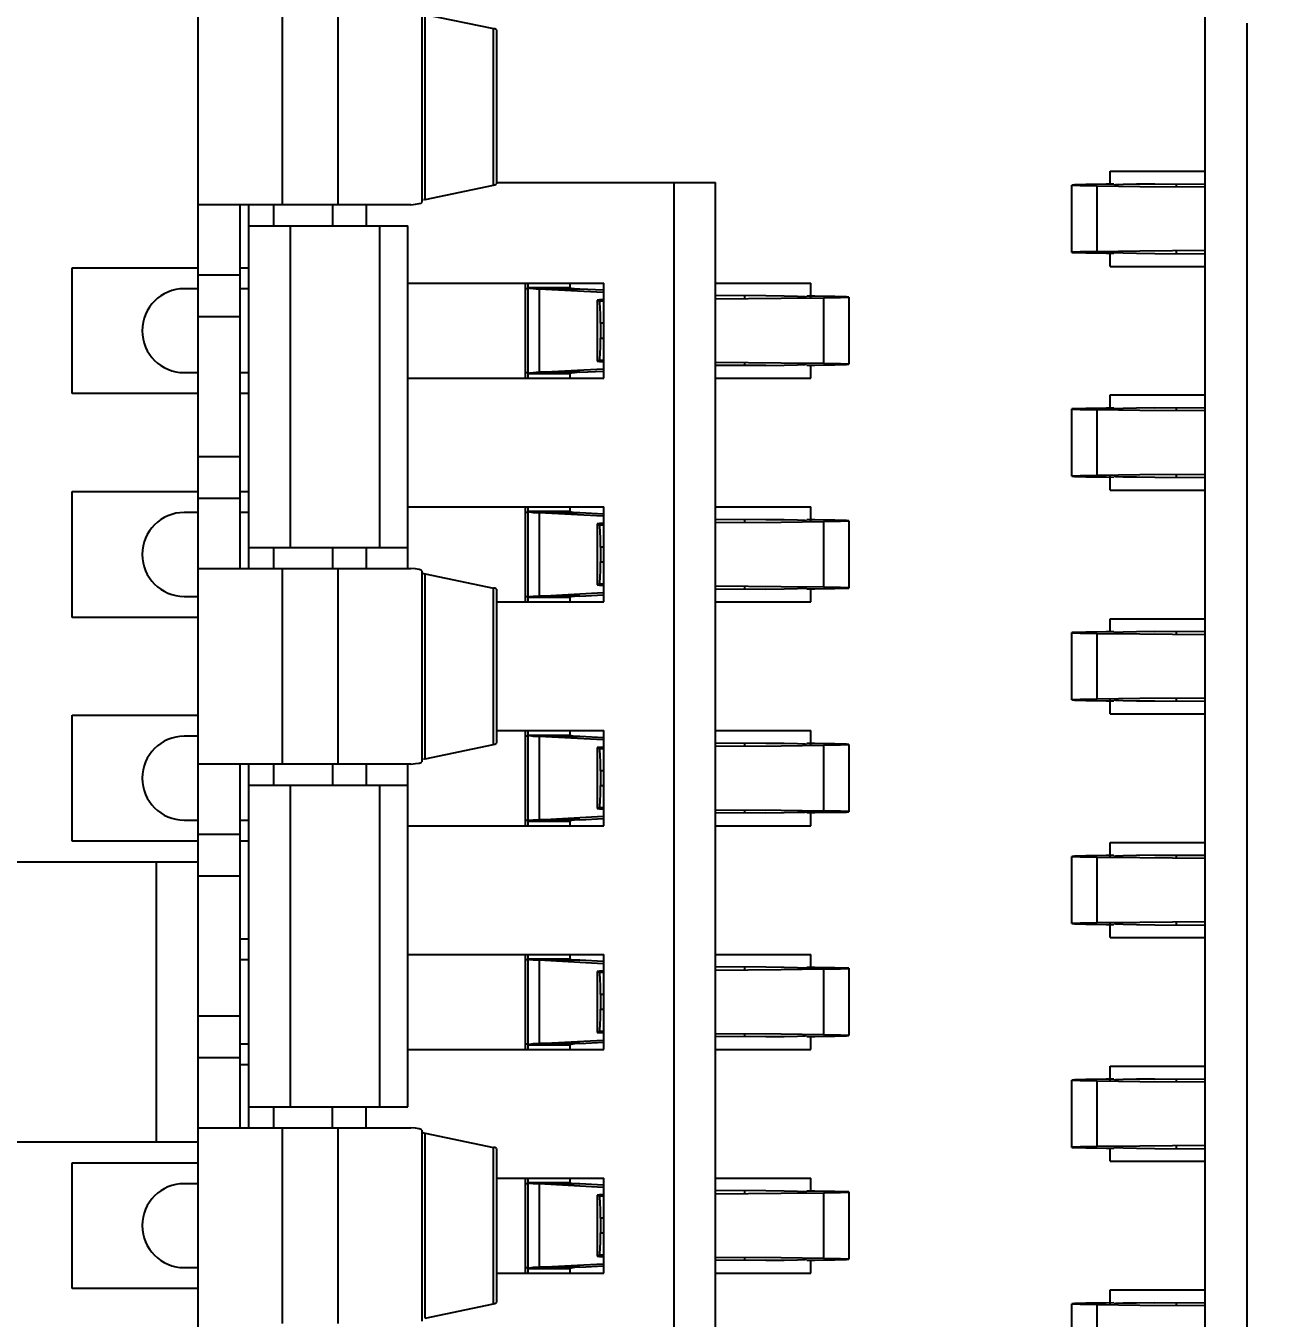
# Model space of a CAD drawing. Header units: millimetres. Extents: x 0 to 841, y 0 to 594.
# Drawn here: x 379.565 to 384.075, y 351.999 to 356.62 of the extents above; entities that cross this region are included whole.
import ezdxf

# ---------------------------------------------------------------- set-up
doc = ezdxf.new("R2010")
doc.units = ezdxf.units.MM
doc.header["$LTSCALE"] = 46.255
doc.layers.get('0').update_dxf_attribs({"linetype": 'CONTINUOUS'})
doc.layers.add('ASSEM_MEM', color=7, linetype='CONTINUOUS')
doc.styles.get("Standard").update_dxf_attribs({"font": 'txt', "width": 0.8})
doc.dimstyles.new('DIMSTYLE_1', dxfattribs={"dimtxt": 3, "dimasz": 2.1, "dimexe": 2, "dimexo": 1, "dimgap": 0.75, "dimtad": 0, "dimtih": 1, "dimtoh": 1, "dimzin": 0, "dimdsep": 46, "dimtxsty": 'STANDARD', "dimblk": '_FILLED', "dimblk1": '_FILLED', "dimblk2": '_FILLED', "dimcen": 0.09, "dimazin": 0, "dimtp": 0.01, "dimtm": 0.01, "dimtfac": 1, "dimtofl": 0, "dimtmove": 0, "dimatfit": 3, "dimldrblk": '_FILLED', "dimfxl": 1, "dimtolj": 1, "dimtzin": 0, "dimarcsym": 0})

# ---------------------------------------------------------------- blocks, each defined once
blk = doc.blocks.new('*D15')
at = {"color": 7, "linetype": 'CONTINUOUS'}
for p, q in [((385.4065, 374.0309), (412.0431, 375.5636)), ((412.0431, 375.5636), (412.0431, 374.9567)), ((385.4065, 357.1553), (385.4065, 374.0309))]:
    blk.add_line(p, q, dxfattribs=at)
at = {"color": 7, "linetype": 'CONTINUOUS', "insert": (408.2931, 373.4567), "char_height": 3, "width": 14.4, "attachment_point": 3, "rotation": 90, "line_spacing_factor": 0.9}
blk.add_mtext('169.31', dxfattribs=at)
blk = doc.blocks.new('_FILLED')
at = {"color": 0, "linetype": 'BYBLOCK'}
blk.add_solid([(0, 0), (-1, 0.1667), (-1, -0.1667)], dxfattribs=at)
blk = doc.blocks.new('*D32')
at = {"color": 7, "linetype": 'CONTINUOUS'}
for p, q in [((351.8965, 329.9903), (369.83, 329.9903)), ((369.83, 329.9903), (372.9964, 324.6812)), ((372.9964, 324.6812), (426.0896, 324.6812))]:
    blk.add_line(p, q, dxfattribs=at)
at = {"color": 7, "linetype": 'CONTINUOUS', "insert": (427.5896, 328.4312), "char_height": 3, "width": 14.4, "attachment_point": 1, "line_spacing_factor": 0.9}
blk.add_mtext('156.65', dxfattribs=at)

msp = doc.modelspace()

# ---------------------------------------------------------------- linework, layer by layer
at = {"layer": 'ASSEM_MEM', "color": 7, "linetype": 'CONTINUOUS'}
for p, q in [((380.1815, 351.4732), (380.1815, 358.3803)), ((383.7815, 346.5303), (383.7815, 357.7303)), ((380.4815, 356.6803), (380.4815, 355.9803)), ((380.6815, 355.9803), (380.6815, 356.6803)), ((380.9815, 356.6719), (380.9815, 355.9888)), ((380.9934, 356.6612), (381.2374, 356.6102)), ((380.9934, 355.9994), (380.9934, 356.6612)), ((381.2374, 356.0505), (381.2374, 356.6102)), ((381.2476, 356.6058), (381.2476, 356.0549)), ((383.9315, 347.6303), (383.9315, 356.6303)), ((383.4415, 356.1003), (383.7815, 356.1003)), ((383.4415, 356.0537), (383.4415, 356.1003)), ((380.9934, 355.9994), (381.2374, 356.0505)), ((381.2476, 356.0603), (382.0315, 356.0603)), ((381.8815, 356.0603), (381.8815, 347.6303)), ((382.0315, 346.5303), (382.0315, 356.0603)), ((383.3055, 355.8101), (383.3055, 356.0506)), ((383.396, 356.0479), (383.5478, 356.046)), ((383.396, 355.8127), (383.396, 356.0479)), ((383.6017, 356.0544), (383.5366, 356.0536)), ((383.5478, 356.046), (383.7815, 356.0443)), ((383.6017, 356.0544), (383.7815, 356.0555)), ((383.6788, 356.0456), (383.6788, 356.0548)), ((380.9413, 355.9803), (380.1815, 355.9803)), ((380.3315, 354.6803), (380.3315, 355.9803)), ((380.3615, 355.9803), (380.3615, 354.6803)), ((380.4515, 355.9053), (380.4515, 355.9803)), ((380.6615, 355.9803), (380.6615, 355.9053)), ((380.7815, 355.9803), (380.7815, 355.9053)), ((380.3615, 355.9053), (380.9315, 355.9053)), ((380.5115, 354.7553), (380.5115, 355.9053)), ((380.8315, 354.7553), (380.8315, 355.9053)), ((380.9315, 354.6803), (380.9315, 355.9053)), ((383.5478, 355.8147), (383.396, 355.8127)), ((383.4415, 355.7603), (383.4415, 355.8101)), ((383.5366, 355.8071), (383.6018, 355.8063)), ((383.7815, 355.8164), (383.5478, 355.8147)), ((383.6018, 355.8063), (383.7815, 355.8052)), ((383.6788, 355.8058), (383.6788, 355.8151)), ((383.4415, 355.7603), (383.7815, 355.7603)), ((379.7315, 355.7553), (380.1815, 355.7553)), ((379.7315, 355.3053), (379.7315, 355.7553)), ((380.1815, 355.7303), (380.3315, 355.7303)), ((380.3315, 355.7553), (380.3615, 355.7553)), ((380.1815, 355.6803), (380.1315, 355.6803)), ((380.3615, 355.6803), (380.3315, 355.6803)), ((380.9315, 355.7003), (381.6315, 355.7003)), ((381.3515, 355.3603), (381.3515, 355.7003)), ((381.3615, 355.6803), (381.3515, 355.6803)), ((381.3615, 355.6845), (381.3615, 355.7003)), ((381.3615, 355.6845), (381.5115, 355.6845)), ((381.3615, 355.6836), (381.5115, 355.6836)), ((381.3615, 355.6836), (381.3659, 355.6822)), ((381.3615, 355.377), (381.3615, 355.6836)), ((381.5458, 355.6793), (381.4009, 355.6793)), ((381.6297, 355.6668), (381.4009, 355.6793)), ((381.4009, 355.6793), (381.4009, 355.3814)), ((381.5115, 355.6845), (381.5115, 355.7003)), ((381.6301, 355.6747), (381.5458, 355.6793)), ((381.6315, 355.3603), (381.6315, 355.7003)), ((382.0315, 355.7003), (382.3715, 355.7003)), ((382.3715, 355.6506), (382.3715, 355.7003)), ((381.6079, 355.6393), (381.6082, 355.6391)), ((381.6079, 355.6393), (381.6079, 355.4214)), ((381.616, 355.6366), (381.6082, 355.6391)), ((381.6082, 355.6391), (381.6082, 355.4216)), ((381.616, 355.6366), (381.6315, 355.6366)), ((382.2112, 355.6544), (382.0315, 355.6555)), ((382.0315, 355.6443), (382.2653, 355.646)), ((382.1342, 355.6548), (382.1342, 355.6456)), ((382.2764, 355.6536), (382.2112, 355.6544)), ((382.2653, 355.646), (382.417, 355.6479)), ((382.417, 355.6479), (382.417, 355.4127)), ((382.5075, 355.6506), (382.5075, 355.4101)), ((380.3315, 355.5803), (380.1815, 355.5803)), ((381.6315, 355.5566), (381.6197, 355.5566)), ((381.6197, 355.5566), (381.6197, 355.5041)), ((381.6197, 355.5041), (381.6315, 355.5041)), ((381.4009, 355.3814), (381.6297, 355.3939)), ((381.6082, 355.4216), (381.6079, 355.4214)), ((381.616, 355.4241), (381.6082, 355.4216)), ((381.6315, 355.4241), (381.616, 355.4241)), ((382.2652, 355.4147), (382.0315, 355.4164)), ((382.2113, 355.4063), (382.0315, 355.4052)), ((382.1342, 355.415), (382.1342, 355.4058)), ((382.2113, 355.4063), (382.2764, 355.4071)), ((382.417, 355.4127), (382.2652, 355.4147)), ((382.3715, 355.3603), (382.3715, 355.407)), ((380.1315, 355.3803), (380.1815, 355.3803)), ((380.3315, 355.3803), (380.3615, 355.3803)), ((380.9315, 355.3603), (381.6315, 355.3603)), ((381.3515, 355.3803), (381.3615, 355.3803)), ((381.3615, 355.377), (381.5115, 355.377)), ((381.5115, 355.3761), (381.3615, 355.3761)), ((381.3615, 355.3603), (381.3615, 355.3761)), ((381.5458, 355.3814), (381.4009, 355.3814)), ((381.5115, 355.3603), (381.5115, 355.3761)), ((381.5458, 355.3814), (381.6301, 355.386)), ((382.0315, 355.3603), (382.3715, 355.3603)), ((380.1815, 355.3053), (379.7315, 355.3053)), ((380.3615, 355.3053), (380.3315, 355.3053)), ((383.4415, 355.3003), (383.7815, 355.3003)), ((383.4415, 355.2506), (383.4415, 355.3003)), ((383.3055, 355.0101), (383.3055, 355.2506)), ((383.6017, 355.2544), (383.5366, 355.2536)), ((383.6017, 355.2544), (383.7815, 355.2555)), ((383.6788, 355.2456), (383.6788, 355.2548)), ((383.396, 355.2479), (383.5478, 355.246)), ((383.396, 355.0127), (383.396, 355.2479)), ((383.5478, 355.246), (383.7815, 355.2443)), ((380.1815, 355.0803), (380.3315, 355.0803)), ((383.5478, 355.0147), (383.396, 355.0127)), ((383.4415, 354.9603), (383.4415, 355.0101)), ((383.5366, 355.0071), (383.6018, 355.0063)), ((383.7815, 355.0164), (383.5478, 355.0147)), ((383.6018, 355.0063), (383.7815, 355.0052)), ((383.6788, 355.0058), (383.6788, 355.0151)), ((379.7315, 354.9553), (380.1815, 354.9553)), ((379.7315, 354.5053), (379.7315, 354.9553)), ((380.3315, 354.9303), (380.1815, 354.9303)), ((380.3315, 354.9553), (380.3615, 354.9553)), ((383.4415, 354.9603), (383.7815, 354.9603)), ((380.1815, 354.8803), (380.1315, 354.8803)), ((380.3615, 354.8803), (380.3315, 354.8803)), ((380.9315, 354.9003), (381.6315, 354.9003)), ((381.3515, 354.5603), (381.3515, 354.9003)), ((381.3615, 354.8803), (381.3515, 354.8803)), ((381.3615, 354.8845), (381.3615, 354.9003)), ((381.3615, 354.8845), (381.5115, 354.8845)), ((381.3615, 354.8836), (381.5115, 354.8836)), ((381.3615, 354.8836), (381.3659, 354.8822)), ((381.3615, 354.577), (381.3615, 354.8836)), ((381.5458, 354.8793), (381.4009, 354.8793)), ((381.6297, 354.8668), (381.4009, 354.8793)), ((381.4009, 354.8793), (381.4009, 354.5814)), ((381.5115, 354.8845), (381.5115, 354.9003)), ((381.6301, 354.8747), (381.5458, 354.8793)), ((381.6315, 354.5603), (381.6315, 354.9003)), ((382.0315, 354.9003), (382.3715, 354.9003)), ((382.3715, 354.8506), (382.3715, 354.9003)), ((381.6079, 354.8393), (381.6082, 354.8391)), ((381.6079, 354.8393), (381.6079, 354.6214)), ((381.616, 354.8366), (381.6082, 354.8391)), ((381.6082, 354.8391), (381.6082, 354.6216)), ((381.616, 354.8366), (381.6315, 354.8366)), ((382.2112, 354.8544), (382.0315, 354.8555)), ((382.0315, 354.8443), (382.2653, 354.846)), ((382.1342, 354.8548), (382.1342, 354.8456)), ((382.2764, 354.8536), (382.2112, 354.8544)), ((382.2653, 354.846), (382.417, 354.8479)), ((382.417, 354.8479), (382.417, 354.6127)), ((382.5075, 354.8506), (382.5075, 354.6101)), ((380.3615, 354.7553), (380.9315, 354.7553)), ((380.4515, 354.6803), (380.4515, 354.7553)), ((380.6615, 354.7553), (380.6615, 354.6803)), ((380.7815, 354.7553), (380.7815, 354.6803)), ((381.6315, 354.7566), (381.6197, 354.7566)), ((381.6197, 354.7566), (381.6197, 354.7041)), ((381.6197, 354.7041), (381.6315, 354.7041)), ((380.1815, 354.6803), (380.9413, 354.6803)), ((380.4815, 354.6803), (380.4815, 353.9803)), ((380.6815, 353.9803), (380.6815, 354.6803)), ((380.9815, 354.6719), (380.9815, 353.9888)), ((380.9934, 354.6612), (381.2374, 354.6102)), ((380.9934, 353.9994), (380.9934, 354.6612)), ((381.2374, 354.0505), (381.2374, 354.6102)), ((381.2476, 354.6058), (381.2476, 354.0549)), ((381.6082, 354.6216), (381.6079, 354.6214)), ((381.616, 354.6241), (381.6082, 354.6216)), ((381.6315, 354.6241), (381.616, 354.6241)), ((382.2652, 354.6147), (382.0315, 354.6164)), ((382.2113, 354.6063), (382.0315, 354.6052)), ((382.1342, 354.615), (382.1342, 354.6058)), ((382.2113, 354.6063), (382.2764, 354.6071)), ((382.417, 354.6127), (382.2652, 354.6147)), ((382.3715, 354.5603), (382.3715, 354.607)), ((380.1315, 354.5803), (380.1815, 354.5803)), ((381.2476, 354.5603), (381.6315, 354.5603)), ((381.3515, 354.5803), (381.3615, 354.5803)), ((381.3615, 354.577), (381.5115, 354.577)), ((381.5115, 354.5761), (381.3615, 354.5761)), ((381.3615, 354.5603), (381.3615, 354.5761)), ((381.4009, 354.5814), (381.6297, 354.5939)), ((381.5458, 354.5814), (381.4009, 354.5814)), ((381.5115, 354.5603), (381.5115, 354.5761)), ((381.5458, 354.5814), (381.6301, 354.586)), ((382.0315, 354.5603), (382.3715, 354.5603)), ((380.1815, 354.5053), (379.7315, 354.5053)), ((383.4415, 354.5003), (383.7815, 354.5003)), ((383.4415, 354.4506), (383.4415, 354.5003)), ((383.3055, 354.2101), (383.3055, 354.4506)), ((383.396, 354.4479), (383.5478, 354.446)), ((383.396, 354.2127), (383.396, 354.4479)), ((383.6017, 354.4544), (383.5366, 354.4536)), ((383.5478, 354.446), (383.7815, 354.4443)), ((383.6017, 354.4544), (383.7815, 354.4555)), ((383.6788, 354.4456), (383.6788, 354.4548)), ((383.5478, 354.2147), (383.396, 354.2127)), ((383.4415, 354.1603), (383.4415, 354.2101)), ((383.5366, 354.2071), (383.6018, 354.2063)), ((383.7815, 354.2164), (383.5478, 354.2147)), ((383.6018, 354.2063), (383.7815, 354.2052)), ((383.6788, 354.2058), (383.6788, 354.2151)), ((379.7315, 354.1553), (380.1815, 354.1553)), ((379.7315, 353.7053), (379.7315, 354.1553)), ((383.4415, 354.1603), (383.7815, 354.1603)), ((381.2476, 354.1003), (381.6315, 354.1003)), ((381.3515, 353.7603), (381.3515, 354.1003)), ((381.3615, 354.0845), (381.3615, 354.1003)), ((381.5115, 354.0845), (381.5115, 354.1003)), ((381.6315, 353.7603), (381.6315, 354.1003)), ((382.0315, 354.1003), (382.3715, 354.1003)), ((382.3715, 354.0506), (382.3715, 354.1003)), ((380.1815, 354.0803), (380.1315, 354.0803)), ((380.9934, 353.9994), (381.2374, 354.0505)), ((381.3615, 354.0803), (381.3515, 354.0803)), ((381.3615, 354.0845), (381.5115, 354.0845)), ((381.3615, 354.0836), (381.5115, 354.0836)), ((381.3615, 354.0836), (381.3659, 354.0822)), ((381.3615, 353.777), (381.3615, 354.0836)), ((381.5458, 354.0793), (381.4009, 354.0793)), ((381.6297, 354.0668), (381.4009, 354.0793)), ((381.4009, 354.0793), (381.4009, 353.7814)), ((381.6301, 354.0747), (381.5458, 354.0793)), ((382.2112, 354.0544), (382.0315, 354.0555)), ((382.1342, 354.0548), (382.1342, 354.0456)), ((382.2764, 354.0536), (382.2112, 354.0544)), ((382.2653, 354.046), (382.417, 354.0479)), ((382.417, 354.0479), (382.417, 353.8127)), ((382.5075, 354.0506), (382.5075, 353.8101)), ((381.6079, 354.0393), (381.6082, 354.0391)), ((381.6079, 354.0393), (381.6079, 353.8214)), ((381.616, 354.0366), (381.6082, 354.0391)), ((381.6082, 354.0391), (381.6082, 353.8216)), ((381.616, 354.0366), (381.6315, 354.0366)), ((382.0315, 354.0443), (382.2653, 354.046)), ((380.9413, 353.9803), (380.1815, 353.9803)), ((380.3315, 352.6803), (380.3315, 353.9803)), ((380.3615, 353.9803), (380.3615, 352.6803)), ((380.4515, 353.9053), (380.4515, 353.9803)), ((380.6615, 353.9803), (380.6615, 353.9053)), ((380.7815, 353.9803), (380.7815, 353.9053)), ((380.9315, 352.7553), (380.9315, 353.9803)), ((381.6315, 353.9566), (381.6197, 353.9566)), ((381.6197, 353.9566), (381.6197, 353.9041)), ((380.3615, 353.9053), (380.9315, 353.9053)), ((380.5115, 352.7553), (380.5115, 353.9053)), ((380.8315, 352.7553), (380.8315, 353.9053)), ((381.6197, 353.9041), (381.6315, 353.9041)), ((381.6082, 353.8216), (381.6079, 353.8214)), ((381.616, 353.8241), (381.6082, 353.8216)), ((381.6315, 353.8241), (381.616, 353.8241)), ((382.2652, 353.8147), (382.0315, 353.8164)), ((380.1315, 353.7803), (380.1815, 353.7803)), ((380.3315, 353.7803), (380.3615, 353.7803)), ((381.3515, 353.7803), (381.3615, 353.7803)), ((381.3615, 353.777), (381.5115, 353.777)), ((381.5115, 353.7761), (381.3615, 353.7761)), ((381.3615, 353.7603), (381.3615, 353.7761)), ((381.4009, 353.7814), (381.6297, 353.7939)), ((381.5458, 353.7814), (381.4009, 353.7814)), ((381.5115, 353.7603), (381.5115, 353.7761)), ((381.5458, 353.7814), (381.6301, 353.786)), ((382.2113, 353.8063), (382.0315, 353.8052)), ((382.1342, 353.815), (382.1342, 353.8058)), ((382.2113, 353.8063), (382.2764, 353.8071)), ((382.417, 353.8127), (382.2652, 353.8147)), ((382.3715, 353.7603), (382.3715, 353.807)), ((380.1815, 353.7303), (380.3315, 353.7303)), ((380.9315, 353.7603), (381.6315, 353.7603)), ((382.0315, 353.7603), (382.3715, 353.7603)), ((380.1815, 353.7053), (379.7315, 353.7053)), ((380.3615, 353.7053), (380.3315, 353.7053)), ((383.4415, 353.7003), (383.7815, 353.7003)), ((383.4415, 353.6506), (383.4415, 353.7003)), ((383.3055, 353.4101), (383.3055, 353.6506)), ((383.396, 353.6479), (383.5478, 353.646)), ((383.396, 353.4127), (383.396, 353.6479)), ((383.6017, 353.6544), (383.5366, 353.6536)), ((383.5478, 353.646), (383.7815, 353.6443)), ((383.6017, 353.6544), (383.7815, 353.6555)), ((383.6788, 353.6456), (383.6788, 353.6548)), ((380.1815, 353.6303), (378.5515, 353.6303)), ((380.0315, 353.6303), (380.0315, 352.6303)), ((380.3315, 353.5803), (380.1815, 353.5803)), ((383.5478, 353.4147), (383.396, 353.4127)), ((383.4415, 353.3603), (383.4415, 353.4101)), ((383.5366, 353.4071), (383.6018, 353.4063)), ((383.7815, 353.4164), (383.5478, 353.4147)), ((383.6018, 353.4063), (383.7815, 353.4052)), ((383.6788, 353.4058), (383.6788, 353.4151)), ((380.3315, 353.3553), (380.3615, 353.3553)), ((383.4415, 353.3603), (383.7815, 353.3603)), ((380.3615, 353.2803), (380.3315, 353.2803)), ((380.9315, 353.3003), (381.6315, 353.3003)), ((381.3515, 352.9603), (381.3515, 353.3003)), ((381.3615, 353.2803), (381.3515, 353.2803)), ((381.3615, 353.2845), (381.3615, 353.3003)), ((381.3615, 353.2845), (381.5115, 353.2845)), ((381.3615, 353.2836), (381.5115, 353.2836)), ((381.3615, 353.2836), (381.3659, 353.2822)), ((381.3615, 352.977), (381.3615, 353.2836)), ((381.5458, 353.2793), (381.4009, 353.2793)), ((381.6297, 353.2668), (381.4009, 353.2793)), ((381.4009, 353.2793), (381.4009, 352.9814)), ((381.5115, 353.2845), (381.5115, 353.3003)), ((381.6301, 353.2747), (381.5458, 353.2793)), ((381.6315, 352.9603), (381.6315, 353.3003)), ((382.0315, 353.3003), (382.3715, 353.3003)), ((382.3715, 353.2506), (382.3715, 353.3003)), ((381.6079, 353.2393), (381.6082, 353.2391)), ((381.6079, 353.2393), (381.6079, 353.0214)), ((381.616, 353.2366), (381.6082, 353.2391)), ((381.6082, 353.2391), (381.6082, 353.0216)), ((381.616, 353.2366), (381.6315, 353.2366)), ((382.2112, 353.2544), (382.0315, 353.2555)), ((382.0315, 353.2443), (382.2653, 353.246)), ((382.1342, 353.2548), (382.1342, 353.2456)), ((382.2764, 353.2536), (382.2112, 353.2544)), ((382.2653, 353.246), (382.417, 353.2479)), ((382.417, 353.2479), (382.417, 353.0127)), ((382.5075, 353.2506), (382.5075, 353.0101)), ((381.6315, 353.1566), (381.6197, 353.1566)), ((381.6197, 353.1566), (381.6197, 353.1041)), ((380.1815, 353.0803), (380.3315, 353.0803)), ((381.6197, 353.1041), (381.6315, 353.1041)), ((381.4009, 352.9814), (381.6297, 352.9939)), ((381.5458, 352.9814), (381.6301, 352.986)), ((381.6082, 353.0216), (381.6079, 353.0214)), ((381.616, 353.0241), (381.6082, 353.0216)), ((381.6315, 353.0241), (381.616, 353.0241)), ((382.2652, 353.0147), (382.0315, 353.0164)), ((382.2113, 353.0063), (382.0315, 353.0052)), ((382.1342, 353.015), (382.1342, 353.0058)), ((382.2113, 353.0063), (382.2764, 353.0071)), ((382.417, 353.0127), (382.2652, 353.0147)), ((382.3715, 352.9603), (382.3715, 353.007)), ((380.3315, 352.9803), (380.3615, 352.9803)), ((380.9315, 352.9603), (381.6315, 352.9603)), ((381.3515, 352.9803), (381.3615, 352.9803)), ((381.3615, 352.977), (381.5115, 352.977)), ((381.5115, 352.9761), (381.3615, 352.9761)), ((381.3615, 352.9603), (381.3615, 352.9761)), ((381.5458, 352.9814), (381.4009, 352.9814)), ((381.5115, 352.9603), (381.5115, 352.9761)), ((382.0315, 352.9603), (382.3715, 352.9603)), ((380.3315, 352.9303), (380.1815, 352.9303)), ((380.3615, 352.9053), (380.3315, 352.9053)), ((383.4415, 352.9003), (383.7815, 352.9003)), ((383.4415, 352.8506), (383.4415, 352.9003)), ((383.3055, 352.6101), (383.3055, 352.8506)), ((383.396, 352.8479), (383.5478, 352.846)), ((383.396, 352.6127), (383.396, 352.8479)), ((383.6017, 352.8544), (383.5366, 352.8536)), ((383.5478, 352.846), (383.7815, 352.8443)), ((383.6017, 352.8544), (383.7815, 352.8555)), ((383.6788, 352.8456), (383.6788, 352.8548)), ((380.3615, 352.7553), (380.9315, 352.7553)), ((380.4515, 352.6803), (380.4515, 352.7553)), ((380.6615, 352.6803), (380.6615, 352.7553)), ((380.7815, 352.6803), (380.7815, 352.7553)), ((380.1815, 352.6803), (380.9413, 352.6803)), ((380.4815, 352.6803), (380.4815, 351.9803)), ((380.6815, 351.9803), (380.6815, 352.6803)), ((380.9815, 352.6719), (380.9815, 351.9888)), ((380.9934, 352.6612), (381.2374, 352.6102)), ((380.9934, 351.9994), (380.9934, 352.6612)), ((378.5515, 352.6303), (380.1815, 352.6303)), ((383.5478, 352.6147), (383.396, 352.6127)), ((383.7815, 352.6164), (383.5478, 352.6147)), ((383.6788, 352.6058), (383.6788, 352.6151)), ((381.2374, 352.0505), (381.2374, 352.6102)), ((381.2476, 352.6058), (381.2476, 352.0549)), ((383.4415, 352.5603), (383.4415, 352.6101)), ((383.5366, 352.6071), (383.6018, 352.6063)), ((383.6018, 352.6063), (383.7815, 352.6052)), ((379.7315, 352.5553), (380.1815, 352.5553)), ((379.7315, 352.1053), (379.7315, 352.5553)), ((383.4415, 352.5603), (383.7815, 352.5603)), ((380.1815, 352.4803), (380.1315, 352.4803)), ((381.2476, 352.5003), (381.6315, 352.5003)), ((381.3515, 352.1603), (381.3515, 352.5003)), ((381.3615, 352.4803), (381.3515, 352.4803)), ((381.3615, 352.4845), (381.3615, 352.5003)), ((381.3615, 352.4845), (381.5115, 352.4845)), ((381.3615, 352.4836), (381.5115, 352.4836)), ((381.3615, 352.4836), (381.3659, 352.4822)), ((381.3615, 352.177), (381.3615, 352.4836)), ((381.5458, 352.4793), (381.4009, 352.4793)), ((381.6297, 352.4668), (381.4009, 352.4793)), ((381.4009, 352.4793), (381.4009, 352.1814)), ((381.5115, 352.4845), (381.5115, 352.5003)), ((381.6301, 352.4747), (381.5458, 352.4793)), ((381.6315, 352.1603), (381.6315, 352.5003)), ((382.0315, 352.5003), (382.3715, 352.5003)), ((382.3715, 352.4506), (382.3715, 352.5003)), ((381.6079, 352.4393), (381.6082, 352.4391)), ((381.6079, 352.4393), (381.6079, 352.2214)), ((381.616, 352.4366), (381.6082, 352.4391)), ((381.6082, 352.4391), (381.6082, 352.2216)), ((381.616, 352.4366), (381.6315, 352.4366)), ((382.2112, 352.4544), (382.0315, 352.4555)), ((382.0315, 352.4443), (382.2653, 352.446)), ((382.1342, 352.4548), (382.1342, 352.4456)), ((382.2764, 352.4536), (382.2112, 352.4544)), ((382.2653, 352.446), (382.417, 352.4479)), ((382.417, 352.4479), (382.417, 352.2127)), ((382.5075, 352.4506), (382.5075, 352.2101)), ((381.6315, 352.3566), (381.6197, 352.3566)), ((381.6197, 352.3566), (381.6197, 352.3041)), ((381.6197, 352.3041), (381.6315, 352.3041)), ((381.6082, 352.2216), (381.6079, 352.2214)), ((381.616, 352.2241), (381.6082, 352.2216)), ((381.6315, 352.2241), (381.616, 352.2241)), ((382.2652, 352.2147), (382.0315, 352.2164)), ((382.2113, 352.2063), (382.0315, 352.2052)), ((382.1342, 352.215), (382.1342, 352.2058)), ((382.2113, 352.2063), (382.2764, 352.2071)), ((382.417, 352.2127), (382.2652, 352.2147)), ((382.3715, 352.1603), (382.3715, 352.207)), ((380.1315, 352.1803), (380.1815, 352.1803)), ((381.2476, 352.1603), (381.6315, 352.1603)), ((381.3515, 352.1803), (381.3615, 352.1803)), ((381.3615, 352.177), (381.5115, 352.177)), ((381.5115, 352.1761), (381.3615, 352.1761)), ((381.3615, 352.1603), (381.3615, 352.1761)), ((381.4009, 352.1814), (381.6297, 352.1939)), ((381.5458, 352.1814), (381.4009, 352.1814)), ((381.5115, 352.1603), (381.5115, 352.1761)), ((381.5458, 352.1814), (381.6301, 352.186)), ((382.0315, 352.1603), (382.3715, 352.1603)), ((380.1815, 352.1053), (379.7315, 352.1053)), ((383.4415, 352.1003), (383.7815, 352.1003)), ((383.4415, 352.0506), (383.4415, 352.1003)), ((380.9934, 351.9994), (381.2374, 352.0505)), ((383.3055, 351.8101), (383.3055, 352.0506)), ((383.396, 352.0479), (383.5478, 352.046)), ((383.396, 351.8127), (383.396, 352.0479)), ((383.6017, 352.0544), (383.5366, 352.0536)), ((383.5478, 352.046), (383.7815, 352.0443)), ((383.6017, 352.0544), (383.7815, 352.0555)), ((383.6788, 352.0456), (383.6788, 352.0548))]:
    msp.add_line(p, q, dxfattribs=at)
for points in [[(383.4555, 356.0538), (383.4271, 356.0536), (383.355, 356.0526), (383.3139, 356.0514), (383.3055, 356.0506)], [(383.3055, 356.0506), (383.3072, 356.0502), (383.3353, 356.049), (383.396, 356.0479)], [(383.5366, 356.0536), (383.4885, 356.0526), (383.4611, 356.0514), (383.4555, 356.0506)], [(383.396, 355.8127), (383.3352, 355.8117), (383.3072, 355.8105), (383.3055, 355.8101)], [(383.3055, 355.8101), (383.3139, 355.8093), (383.355, 355.8081), (383.4272, 355.8071), (383.4555, 355.8069)], [(383.4555, 355.8101), (383.4611, 355.8093), (383.4885, 355.8081), (383.5366, 355.8071)], [(381.3659, 355.6822), (381.3791, 355.6807), (381.4009, 355.6793)], [(381.5115, 355.6836), (381.5153, 355.6822), (381.5268, 355.6807), (381.5458, 355.6793)], [(381.6315, 355.6409), (381.6158, 355.6403), (381.6079, 355.6393)], [(381.6197, 355.5566), (381.6194, 355.5867), (381.6186, 355.6128), (381.6174, 355.6303), (381.616, 355.6366)], [(382.3575, 355.6506), (382.3519, 355.6514), (382.3245, 355.6526), (382.2764, 355.6536)], [(382.5075, 355.6506), (382.4991, 355.6514), (382.458, 355.6526), (382.3858, 355.6536), (382.3575, 355.6538)], [(382.417, 355.6479), (382.4778, 355.649), (382.5058, 355.6502), (382.5075, 355.6506)], [(381.616, 355.4241), (381.6174, 355.4304), (381.6186, 355.448), (381.6194, 355.4741), (381.6197, 355.5041)], [(381.6079, 355.4214), (381.6158, 355.4204), (381.6315, 355.4198)], [(382.2764, 355.4071), (382.3245, 355.4081), (382.3519, 355.4092), (382.3575, 355.4101)], [(382.3575, 355.4069), (382.3859, 355.4071), (382.458, 355.4081), (382.4991, 355.4092), (382.5075, 355.4101)], [(382.5075, 355.4101), (382.5058, 355.4105), (382.4777, 355.4117), (382.417, 355.4127)], [(381.4009, 355.3814), (381.3791, 355.38), (381.3659, 355.3785), (381.3615, 355.377)], [(381.5458, 355.3814), (381.5268, 355.38), (381.5153, 355.3785), (381.5115, 355.377)], [(383.4555, 355.2538), (383.4271, 355.2536), (383.355, 355.2526), (383.3139, 355.2514), (383.3055, 355.2506)], [(383.3055, 355.2506), (383.3072, 355.2502), (383.3353, 355.249), (383.396, 355.2479)], [(383.5366, 355.2536), (383.4885, 355.2526), (383.4611, 355.2514), (383.4555, 355.2506)], [(383.396, 355.0127), (383.3352, 355.0117), (383.3072, 355.0105), (383.3055, 355.0101)], [(383.3055, 355.0101), (383.3139, 355.0093), (383.355, 355.0081), (383.4272, 355.0071), (383.4555, 355.0069)], [(383.4555, 355.0101), (383.4611, 355.0093), (383.4885, 355.0081), (383.5366, 355.0071)], [(381.3659, 354.8822), (381.3791, 354.8807), (381.4009, 354.8793)], [(381.5115, 354.8836), (381.5153, 354.8822), (381.5268, 354.8807), (381.5458, 354.8793)], [(381.6315, 354.8409), (381.6158, 354.8403), (381.6079, 354.8393)], [(381.6197, 354.7566), (381.6194, 354.7867), (381.6186, 354.8128), (381.6174, 354.8303), (381.616, 354.8366)], [(382.3575, 354.8506), (382.3519, 354.8514), (382.3245, 354.8526), (382.2764, 354.8536)], [(382.5075, 354.8506), (382.4991, 354.8514), (382.458, 354.8526), (382.3858, 354.8536), (382.3575, 354.8538)], [(382.417, 354.8479), (382.4778, 354.849), (382.5058, 354.8502), (382.5075, 354.8506)], [(381.616, 354.6241), (381.6174, 354.6304), (381.6186, 354.648), (381.6194, 354.6741), (381.6197, 354.7041)], [(381.6079, 354.6214), (381.6158, 354.6204), (381.6315, 354.6198)], [(382.2764, 354.6071), (382.3245, 354.6081), (382.3519, 354.6092), (382.3575, 354.6101)], [(382.3575, 354.6069), (382.3859, 354.6071), (382.458, 354.6081), (382.4991, 354.6092), (382.5075, 354.6101)], [(382.5075, 354.6101), (382.5058, 354.6105), (382.4777, 354.6117), (382.417, 354.6127)], [(381.4009, 354.5814), (381.3791, 354.58), (381.3659, 354.5785), (381.3615, 354.577)], [(381.5458, 354.5814), (381.5268, 354.58), (381.5153, 354.5785), (381.5115, 354.577)], [(383.4555, 354.4538), (383.4271, 354.4536), (383.355, 354.4526), (383.3139, 354.4514), (383.3055, 354.4506)], [(383.3055, 354.4506), (383.3072, 354.4502), (383.3353, 354.449), (383.396, 354.4479)], [(383.5366, 354.4536), (383.4885, 354.4526), (383.4611, 354.4514), (383.4555, 354.4506)], [(383.396, 354.2127), (383.3352, 354.2117), (383.3072, 354.2105), (383.3055, 354.2101)], [(383.3055, 354.2101), (383.3139, 354.2093), (383.355, 354.2081), (383.4272, 354.2071), (383.4555, 354.2069)], [(383.4555, 354.2101), (383.4611, 354.2093), (383.4885, 354.2081), (383.5366, 354.2071)], [(381.3659, 354.0822), (381.3791, 354.0807), (381.4009, 354.0793)], [(381.5115, 354.0836), (381.5153, 354.0822), (381.5268, 354.0807), (381.5458, 354.0793)], [(382.3575, 354.0506), (382.3519, 354.0514), (382.3245, 354.0526), (382.2764, 354.0536)], [(382.5075, 354.0506), (382.4991, 354.0514), (382.458, 354.0526), (382.3858, 354.0536), (382.3575, 354.0538)], [(382.417, 354.0479), (382.4778, 354.049), (382.5058, 354.0502), (382.5075, 354.0506)], [(381.6315, 354.0409), (381.6158, 354.0403), (381.6079, 354.0393)], [(381.6197, 353.9566), (381.6194, 353.9867), (381.6186, 354.0128), (381.6174, 354.0303), (381.616, 354.0366)], [(381.616, 353.8241), (381.6174, 353.8304), (381.6186, 353.848), (381.6194, 353.8741), (381.6197, 353.9041)], [(381.6079, 353.8214), (381.6158, 353.8204), (381.6315, 353.8198)], [(381.4009, 353.7814), (381.3791, 353.78), (381.3659, 353.7785), (381.3615, 353.777)], [(381.5458, 353.7814), (381.5268, 353.78), (381.5153, 353.7785), (381.5115, 353.777)], [(382.2764, 353.8071), (382.3245, 353.8081), (382.3519, 353.8092), (382.3575, 353.8101)], [(382.3575, 353.8069), (382.3859, 353.8071), (382.458, 353.8081), (382.4991, 353.8092), (382.5075, 353.8101)], [(382.5075, 353.8101), (382.5058, 353.8105), (382.4777, 353.8117), (382.417, 353.8127)], [(383.4555, 353.6538), (383.4271, 353.6536), (383.355, 353.6526), (383.3139, 353.6514), (383.3055, 353.6506)], [(383.3055, 353.6506), (383.3072, 353.6502), (383.3353, 353.649), (383.396, 353.6479)], [(383.5366, 353.6536), (383.4885, 353.6526), (383.4611, 353.6514), (383.4555, 353.6506)], [(383.396, 353.4127), (383.3352, 353.4117), (383.3072, 353.4105), (383.3055, 353.4101)], [(383.3055, 353.4101), (383.3139, 353.4093), (383.355, 353.4081), (383.4272, 353.4071), (383.4555, 353.4069)], [(383.4555, 353.4101), (383.4611, 353.4093), (383.4885, 353.4081), (383.5366, 353.4071)], [(381.3659, 353.2822), (381.3791, 353.2807), (381.4009, 353.2793)], [(381.5115, 353.2836), (381.5153, 353.2822), (381.5268, 353.2807), (381.5458, 353.2793)], [(381.6315, 353.2409), (381.6158, 353.2403), (381.6079, 353.2393)], [(381.6197, 353.1566), (381.6194, 353.1867), (381.6186, 353.2128), (381.6174, 353.2303), (381.616, 353.2366)], [(382.3575, 353.2506), (382.3519, 353.2514), (382.3245, 353.2526), (382.2764, 353.2536)], [(382.5075, 353.2506), (382.4991, 353.2514), (382.458, 353.2526), (382.3858, 353.2536), (382.3575, 353.2538)], [(382.417, 353.2479), (382.4778, 353.249), (382.5058, 353.2502), (382.5075, 353.2506)], [(381.616, 353.0241), (381.6174, 353.0304), (381.6186, 353.048), (381.6194, 353.0741), (381.6197, 353.1041)], [(381.6079, 353.0214), (381.6158, 353.0204), (381.6315, 353.0198)], [(382.2764, 353.0071), (382.3245, 353.0081), (382.3519, 353.0092), (382.3575, 353.0101)], [(382.3575, 353.0069), (382.3859, 353.0071), (382.458, 353.0081), (382.4991, 353.0092), (382.5075, 353.0101)], [(382.5075, 353.0101), (382.5058, 353.0105), (382.4777, 353.0117), (382.417, 353.0127)], [(381.4009, 352.9814), (381.3791, 352.98), (381.3659, 352.9785), (381.3615, 352.977)], [(381.5458, 352.9814), (381.5268, 352.98), (381.5153, 352.9785), (381.5115, 352.977)], [(383.4555, 352.8538), (383.4271, 352.8536), (383.355, 352.8526), (383.3139, 352.8514), (383.3055, 352.8506)], [(383.3055, 352.8506), (383.3072, 352.8502), (383.3353, 352.849), (383.396, 352.8479)], [(383.5366, 352.8536), (383.4885, 352.8526), (383.4611, 352.8514), (383.4555, 352.8506)], [(383.396, 352.6127), (383.3352, 352.6117), (383.3072, 352.6105), (383.3055, 352.6101)], [(383.3055, 352.6101), (383.3139, 352.6093), (383.355, 352.6081), (383.4272, 352.6071), (383.4555, 352.6069)], [(383.4555, 352.6101), (383.4611, 352.6093), (383.4885, 352.6081), (383.5366, 352.6071)], [(381.3659, 352.4822), (381.3791, 352.4807), (381.4009, 352.4793)], [(381.5115, 352.4836), (381.5153, 352.4822), (381.5268, 352.4807), (381.5458, 352.4793)], [(381.6315, 352.4409), (381.6158, 352.4403), (381.6079, 352.4393)], [(381.6197, 352.3566), (381.6194, 352.3867), (381.6186, 352.4128), (381.6174, 352.4303), (381.616, 352.4366)], [(382.3575, 352.4506), (382.3519, 352.4514), (382.3245, 352.4526), (382.2764, 352.4536)], [(382.5075, 352.4506), (382.4991, 352.4514), (382.458, 352.4526), (382.3858, 352.4536), (382.3575, 352.4538)], [(382.417, 352.4479), (382.4778, 352.449), (382.5058, 352.4502), (382.5075, 352.4506)], [(381.616, 352.2241), (381.6174, 352.2304), (381.6186, 352.248), (381.6194, 352.2741), (381.6197, 352.3041)], [(381.6079, 352.2214), (381.6158, 352.2204), (381.6315, 352.2198)], [(382.2764, 352.2071), (382.3245, 352.2081), (382.3519, 352.2092), (382.3575, 352.2101)], [(382.3575, 352.2069), (382.3859, 352.2071), (382.458, 352.2081), (382.4991, 352.2092), (382.5075, 352.2101)], [(382.5075, 352.2101), (382.5058, 352.2105), (382.4777, 352.2117), (382.417, 352.2127)], [(381.4009, 352.1814), (381.3791, 352.18), (381.3659, 352.1785), (381.3615, 352.177)], [(381.5458, 352.1814), (381.5268, 352.18), (381.5153, 352.1785), (381.5115, 352.177)], [(383.4555, 352.0538), (383.4271, 352.0536), (383.355, 352.0526), (383.3139, 352.0514), (383.3055, 352.0506)], [(383.3055, 352.0506), (383.3072, 352.0502), (383.3353, 352.049), (383.396, 352.0479)], [(383.5366, 352.0536), (383.4885, 352.0526), (383.4611, 352.0514), (383.4555, 352.0506)]]:
    msp.add_lwpolyline(points, dxfattribs=at)
for centre in [(380.1315, 355.5303), (380.1315, 354.7303), (380.1315, 353.9303), (380.1315, 352.3303)]:
    msp.add_arc(centre, 0.15, 90, 270, dxfattribs=at)
for centre, major_axis, start_param, end_param in [((380.9476, 356.6058), (0.3, 0), 0, 0.261799), ((380.9476, 356.0549), (0.3, 0), -0.261799, 0), ((380.6815, 355.9888), (0.3, 0), -0.523599, 0), ((381.3315, 355.9944), (0.35, 0), 2.879793, 2.966982), ((380.6815, 354.6719), (0.3, 0), 0, 0.523599), ((381.3315, 354.6663), (0.35, 0), -3.141593, -2.879793), ((380.9476, 354.6058), (0.3, 0), 0, 0.261799), ((380.9476, 354.0549), (0.3, 0), -0.261799, 0), ((380.6815, 353.9888), (0.3, 0), -0.523599, 0), ((381.3315, 353.9944), (0.35, 0), 2.879793, 2.966982), ((380.6815, 352.6719), (0.3, 0), 0, 0.523599), ((381.3315, 352.6663), (0.35, 0), -3.141593, -2.879793), ((380.9476, 352.6058), (0.3, 0), 0, 0.261799), ((380.9476, 352.0549), (0.3, 0), -0.261799, 0)]:
    msp.add_ellipse(centre, major_axis=major_axis, ratio=0.05608, start_param=start_param, end_param=end_param, dxfattribs=at)

# ---------------------------------------------------------------- dimensions: what is measured, and where the dimension line sits
at = {"color": 7, "linetype": 'CONTINUOUS'}
for feature_location, offset, dtype, origin, picture, middle in [((351.8965, 329.9903), (74.1931, -5.3091), 0, (350.8965, 486.6403), '*D32', (435.1646, 326.9312)), ((385.4065, 357.1553), (26.6366, 17.8013), 1, (216.0965, 356.1553), '*D15', (409.7931, 366.2566))]:
    dim = msp.add_ordinate_dim(feature_location=feature_location, offset=offset, dtype=dtype, origin=origin, dimstyle='DIMSTYLE_1', override={"dimtad": 1, "dimtih": 0, "dimtoh": 0}, dxfattribs=at)
    dim.commit()
    dim.dimension.update_dxf_attribs({"geometry": picture, "text_midpoint": middle})

doc.saveas('drawing.dxf')
